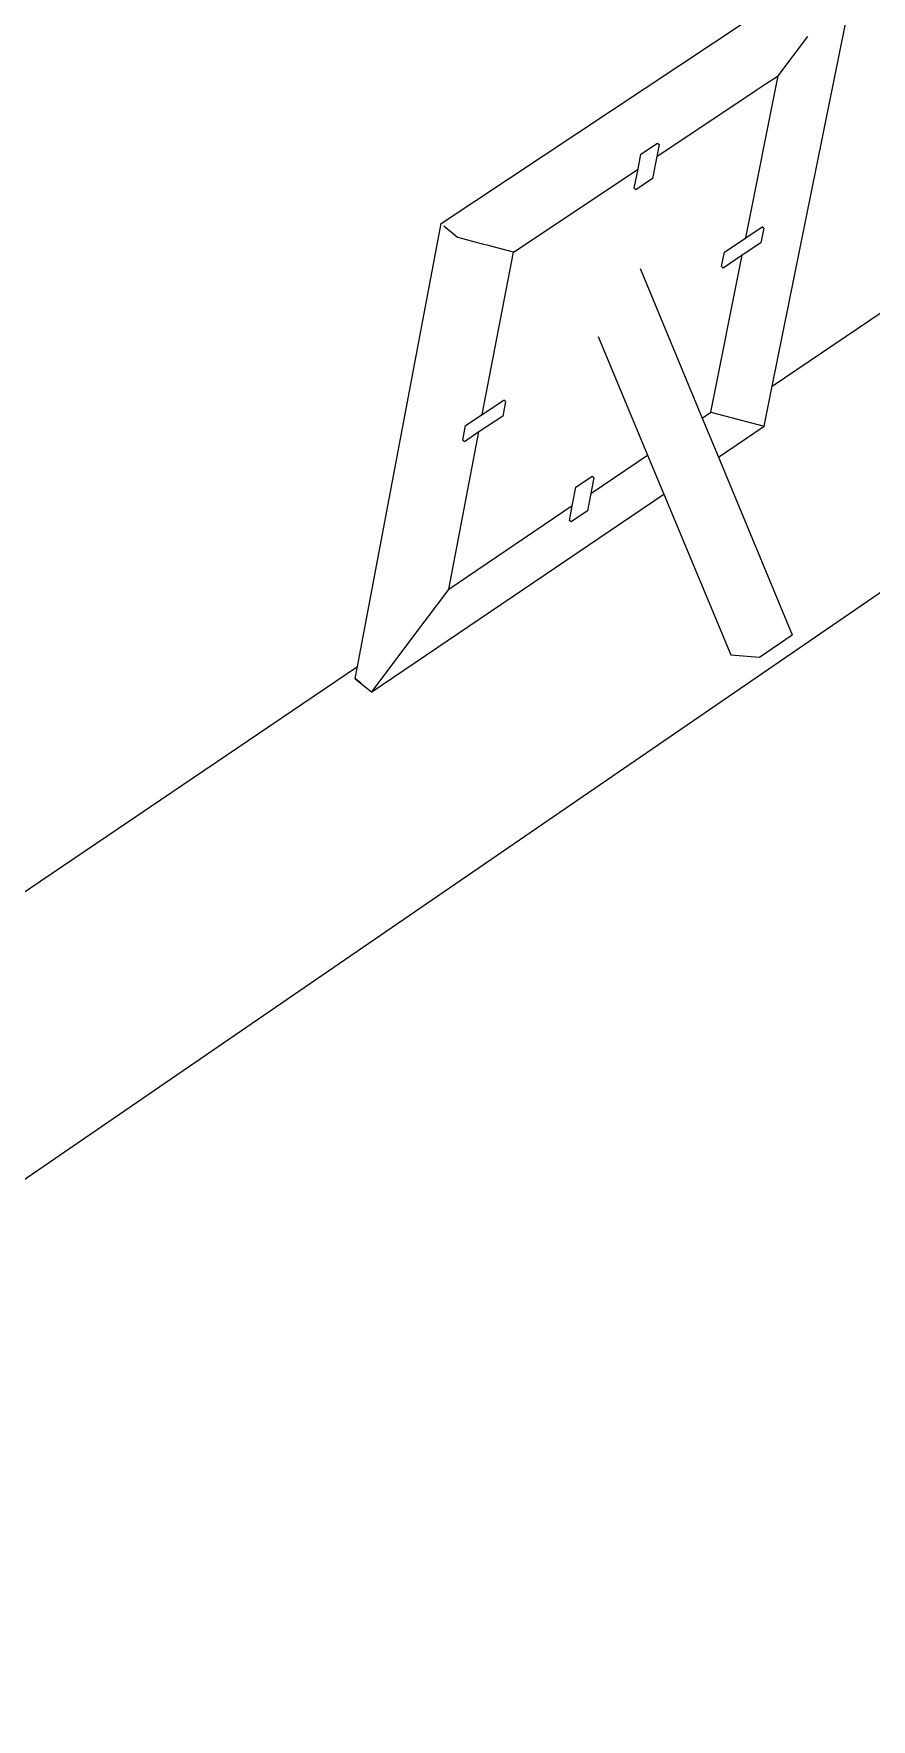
# Model space of a CAD drawing. Header units: millimetres. Extents: x -650 to 3773, y 316 to 2389.
# Drawn here: x 1486.2 to 1525.9, y 1877.9 to 1957.7 of the extents above; entities that cross this region are included whole.
import ezdxf

# ---------------------------------------------------------------- set-up
doc = ezdxf.new("R2010")
doc.units = ezdxf.units.MM

# ---------------------------------------------------------------- blocks, each defined once
blk = doc.blocks.new('A$Ca364616d')
for p, q in [((472.182, 420.642), (287.109, 293.723)), ((344.123, 364.576), (362.981, 377.089)), ((359.796, 356.87), (363.755, 376.44)), ((359.796, 356.87), (384.391, 373.503)), ((360.083, 371.574), (361.485, 373.432)), ((358.548, 363.896), (360.085, 371.572)), ((359.472, 371.167), (360.083, 371.574)), ((360.085, 371.572), (360.083, 371.574)), ((354.336, 367.745), (359.043, 370.881)), ((359.043, 370.881), (359.472, 371.167)), ((359.043, 370.877), (359.043, 370.881)), ((359.471, 371.162), (359.472, 371.167)), ((353.585, 367.855), (354.37, 368.377)), ((354.447, 368.313), (354.336, 367.745)), ((354.37, 368.377), (354.447, 368.313)), ((353.448, 367.154), (353.585, 367.855)), ((354.336, 367.745), (354.13, 366.696)), ((347.544, 363.22), (353.448, 367.151)), ((353.269, 366.238), (353.448, 367.151)), ((354.13, 366.696), (353.347, 366.174)), ((353.448, 367.151), (353.448, 367.154)), ((353.347, 366.174), (353.269, 366.238)), ((340.16, 343.591), (344.115, 364.578)), ((344.115, 364.578), (344.12, 364.576)), ((344.12, 364.576), (344.123, 364.576)), ((344.248, 364.461), (344.89, 363.924)), ((358.548, 363.896), (359.321, 364.414)), ((359.398, 364.35), (359.259, 363.658)), ((359.398, 364.35), (359.321, 364.414)), ((344.89, 363.924), (344.899, 363.922)), ((344.899, 363.922), (346.185, 363.581)), ((346.218, 363.572), (347.529, 363.224)), ((357.542, 363.221), (358.548, 363.896)), ((359.259, 363.658), (358.383, 363.07)), ((346.066, 355.525), (347.538, 363.216)), ((347.538, 363.216), (347.529, 363.224)), ((347.529, 363.224), (347.544, 363.22)), ((356.894, 355.635), (358.383, 363.07)), ((357.404, 362.528), (357.542, 363.221)), ((357.481, 362.464), (357.404, 362.528)), ((358.383, 363.07), (357.481, 362.464)), ((353.544, 362.438), (353.594, 362.324)), ((353.594, 362.324), (356.485, 355.355)), ((351.557, 359.221), (353.895, 353.605)), ((346.066, 355.525), (347.089, 356.211)), ((347.166, 356.146), (347.033, 355.452)), ((347.166, 356.146), (347.089, 356.211)), ((359.412, 354.975), (359.796, 356.87)), ((345.279, 354.997), (346.066, 355.525)), ((347.033, 355.452), (345.908, 354.697)), ((356.485, 355.355), (356.893, 355.631)), ((356.485, 355.355), (357.25, 353.51)), ((356.893, 355.631), (356.894, 355.635)), ((356.894, 355.635), (359.412, 354.975)), ((344.483, 347.248), (345.908, 354.697)), ((345.146, 354.302), (345.279, 354.997)), ((345.908, 354.697), (345.224, 354.238)), ((357.25, 353.51), (359.412, 354.975)), ((345.224, 354.238), (345.146, 354.302)), ((351.205, 351.787), (353.895, 353.605)), ((353.895, 353.605), (354.664, 351.759)), ((357.25, 353.51), (360.742, 345.092)), ((350.327, 351.194), (350.501, 352.085)), ((350.501, 352.085), (351.277, 352.609)), ((351.354, 352.545), (351.205, 351.787)), ((351.277, 352.609), (351.354, 352.545)), ((340.827, 342.388), (354.664, 351.759)), ((351.205, 351.787), (351.045, 350.97)), ((354.664, 351.759), (357.837, 344.139)), ((350.327, 351.194), (344.482, 347.244)), ((350.193, 350.509), (350.327, 351.194)), ((350.27, 350.446), (350.193, 350.509)), ((351.045, 350.97), (350.27, 350.446)), ((343.363, 345.757), (344.482, 347.244)), ((344.482, 347.244), (344.48, 347.245)), ((344.482, 347.244), (344.483, 347.248)), ((340.827, 342.388), (343.36, 345.755)), ((343.36, 345.755), (343.363, 345.757)), ((359.196, 344.033), (360.742, 345.092)), ((357.837, 344.139), (359.196, 344.033)), ((307.429, 321.456), (340.16, 343.591)), ((340.052, 343.021), (340.16, 343.591)), ((340.05, 343.018), (340.052, 343.021)), ((340.051, 343.017), (340.05, 343.018)), ((340.05, 343.011), (340.051, 343.017)), ((340.05, 343.011), (340.823, 342.382)), ((340.319, 342.8), (340.051, 343.017)), ((340.823, 342.382), (340.827, 342.388))]:
    blk.add_line(p, q)

msp = doc.modelspace()

# ---------------------------------------------------------------- block references
msp.add_blockref('A$Ca364616d', (1161.387, 1584.181))

doc.saveas('drawing.dxf')
